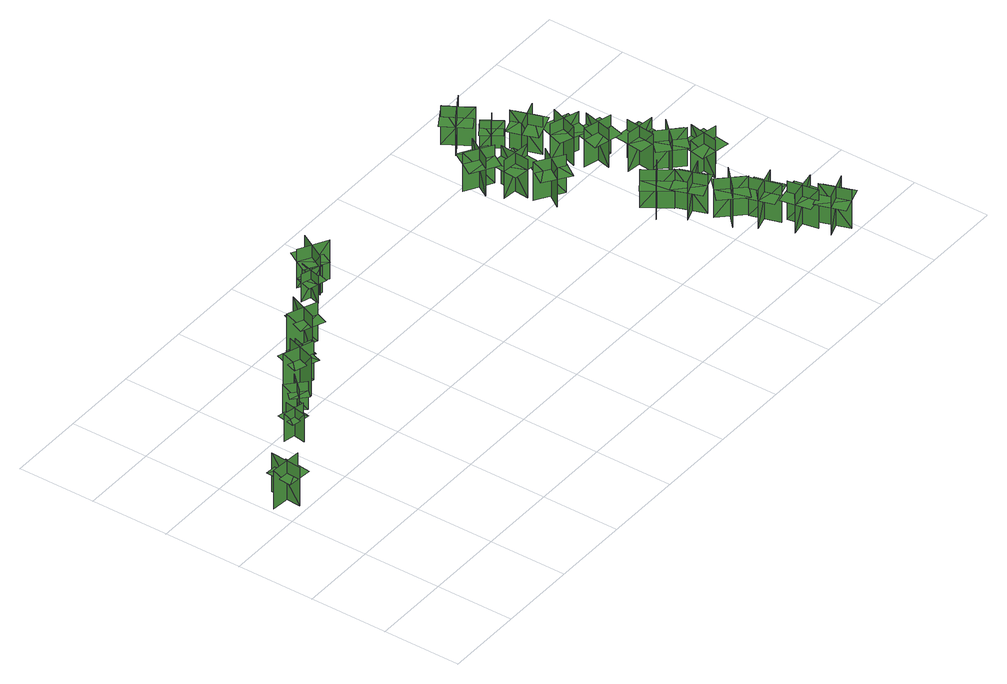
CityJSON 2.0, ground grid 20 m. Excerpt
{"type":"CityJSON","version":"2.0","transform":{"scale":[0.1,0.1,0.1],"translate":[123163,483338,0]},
"CityObjects":{
"tree1":{"type":"SolitaryVegetationObject","geometry":[{"type":"MultiSurface","lod":"1","boundaries":[[[0,1,2]],[[0,2,3]],[[4,5,6]],[[4,6,7]],[[8,9,10]],[[8,10,11]],[[8,11,12]],[[8,12,13]]]}]},
"tree2":{"type":"SolitaryVegetationObject","geometry":[{"type":"MultiSurface","lod":"1","boundaries":[[[14,15,16]],[[14,16,17]],[[18,19,20]],[[18,20,21]],[[22,23,24]],[[22,24,25]],[[22,25,26]],[[22,26,27]]]}]},
"tree3":{"type":"SolitaryVegetationObject","geometry":[{"type":"MultiSurface","lod":"1","boundaries":[[[28,29,30]],[[28,30,31]],[[32,33,34]],[[32,34,35]],[[36,37,38]],[[36,38,39]],[[36,39,40]],[[36,40,41]]]}]},
"tree4":{"type":"SolitaryVegetationObject","geometry":[{"type":"MultiSurface","lod":"1","boundaries":[[[42,43,44]],[[42,44,45]],[[46,47,48]],[[46,48,49]],[[50,51,52]],[[50,52,53]],[[50,53,54]],[[50,54,55]]]}]},
"tree5":{"type":"SolitaryVegetationObject","geometry":[{"type":"MultiSurface","lod":"1","boundaries":[[[56,57,58]],[[56,58,59]],[[60,61,62]],[[60,62,63]],[[64,65,66]],[[64,66,67]],[[64,67,68]],[[64,68,69]]]}]},
"tree6":{"type":"SolitaryVegetationObject","geometry":[{"type":"MultiSurface","lod":"1","boundaries":[[[70,71,72]],[[70,72,73]],[[74,75,76]],[[74,76,77]],[[78,79,80]],[[78,80,81]],[[78,81,82]],[[78,82,83]]]}]},
"tree7":{"type":"SolitaryVegetationObject","geometry":[{"type":"MultiSurface","lod":"1","boundaries":[[[84,85,86]],[[84,86,87]],[[88,89,90]],[[88,90,91]],[[92,93,94]],[[92,94,95]],[[92,95,96]],[[92,96,97]]]}]},
"tree8":{"type":"SolitaryVegetationObject","geometry":[{"type":"MultiSurface","lod":"1","boundaries":[[[98,99,100]],[[98,100,101]],[[102,103,104]],[[102,104,105]],[[106,107,108]],[[106,108,109]],[[106,109,110]],[[106,110,111]]]}]},
"tree9":{"type":"SolitaryVegetationObject","geometry":[{"type":"MultiSurface","lod":"1","boundaries":[[[112,113,114]],[[112,114,115]],[[116,117,118]],[[116,118,119]],[[120,121,122]],[[120,122,123]],[[120,123,124]],[[120,124,125]]]}]},
"tree10":{"type":"SolitaryVegetationObject","geometry":[{"type":"MultiSurface","lod":"1","boundaries":[[[126,127,128]],[[126,128,129]],[[130,131,132]],[[130,132,133]],[[134,135,136]],[[134,136,137]],[[134,137,138]],[[134,138,139]]]}]},
"tree11":{"type":"SolitaryVegetationObject","geometry":[{"type":"MultiSurface","lod":"1","boundaries":[[[140,141,142]],[[140,142,143]],[[144,145,146]],[[144,146,147]],[[148,149,150]],[[148,150,151]],[[148,151,152]],[[148,152,153]]]}]},
"tree12":{"type":"SolitaryVegetationObject","geometry":[{"type":"MultiSurface","lod":"1","boundaries":[[[154,155,156]],[[154,156,157]],[[158,159,160]],[[158,160,161]],[[162,163,164]],[[162,164,165]],[[162,165,166]],[[162,166,167]]]}]},
"tree13":{"type":"SolitaryVegetationObject","geometry":[{"type":"MultiSurface","lod":"1","boundaries":[[[168,169,170]],[[168,170,171]],[[172,173,174]],[[172,174,175]],[[176,177,178]],[[176,178,179]],[[176,179,180]],[[176,180,181]]]}]},
"tree14":{"type":"SolitaryVegetationObject","geometry":[{"type":"MultiSurface","lod":"1","boundaries":[[[182,183,184]],[[182,184,185]],[[186,187,188]],[[186,188,189]],[[190,191,192]],[[190,192,193]],[[190,193,194]],[[190,194,195]]]}]},
"tree15":{"type":"SolitaryVegetationObject","geometry":[{"type":"MultiSurface","lod":"1","boundaries":[[[196,197,198]],[[196,198,199]],[[200,201,202]],[[200,202,203]],[[204,205,206]],[[204,206,207]],[[204,207,208]],[[204,208,209]]]}]},
"tree16":{"type":"SolitaryVegetationObject","geometry":[{"type":"MultiSurface","lod":"1","boundaries":[[[210,211,212]],[[210,212,213]],[[214,215,216]],[[214,216,217]],[[218,219,220]],[[218,220,221]],[[218,221,222]],[[218,222,223]]]}]},
"tree17":{"type":"SolitaryVegetationObject","geometry":[{"type":"MultiSurface","lod":"1","boundaries":[[[224,225,226]],[[224,226,227]],[[228,229,230]],[[228,230,231]],[[232,233,234]],[[232,234,235]],[[232,235,236]],[[232,236,237]]]}]},
"tree18":{"type":"SolitaryVegetationObject","geometry":[{"type":"MultiSurface","lod":"1","boundaries":[[[238,239,240]],[[238,240,241]],[[242,243,244]],[[242,244,245]],[[246,247,248]],[[246,248,249]],[[246,249,250]],[[246,250,251]]]}]},
"tree19":{"type":"SolitaryVegetationObject","geometry":[{"type":"MultiSurface","lod":"1","boundaries":[[[252,253,254]],[[252,254,255]],[[256,257,258]],[[256,258,259]],[[260,261,262]],[[260,262,263]],[[260,263,264]],[[260,264,265]]]}]},
"tree20":{"type":"SolitaryVegetationObject","geometry":[{"type":"MultiSurface","lod":"1","boundaries":[[[266,267,268]],[[266,268,269]],[[270,271,272]],[[270,272,273]],[[274,275,276]],[[274,276,277]],[[274,277,278]],[[274,278,279]]]}]},
"tree21":{"type":"SolitaryVegetationObject","geometry":[{"type":"MultiSurface","lod":"1","boundaries":[[[280,281,282]],[[280,282,283]],[[284,285,286]],[[284,286,287]],[[288,289,290]],[[288,290,291]],[[288,291,292]],[[288,292,293]]]}]},
"tree22":{"type":"SolitaryVegetationObject","geometry":[{"type":"MultiSurface","lod":"1","boundaries":[[[294,295,296]],[[294,296,297]],[[298,299,300]],[[298,300,301]],[[302,303,304]],[[302,304,305]],[[302,305,306]],[[302,306,307]]]}]},
"tree23":{"type":"SolitaryVegetationObject","geometry":[{"type":"MultiSurface","lod":"1","boundaries":[[[308,309,310]],[[308,310,311]],[[312,313,314]],[[312,314,315]],[[316,317,318]],[[316,318,319]],[[316,319,320]],[[316,320,321]]]}]},
"tree24":{"type":"SolitaryVegetationObject","geometry":[{"type":"MultiSurface","lod":"1","boundaries":[[[322,323,324]],[[322,324,325]],[[326,327,328]],[[326,328,329]],[[330,331,332]],[[330,332,333]],[[330,333,334]],[[330,334,335]]]}]},
"tree25":{"type":"SolitaryVegetationObject","geometry":[{"type":"MultiSurface","lod":"1","boundaries":[[[336,337,338]],[[336,338,339]],[[340,341,342]],[[340,342,343]],[[344,345,346]],[[344,346,347]],[[344,347,348]],[[344,348,349]]]}]}
},
"vertices":[
[44,410,13],[50,491,13],[50,491,122],[44,410,122],[83,444,13],[83,444,122],[2,450,122],[2,450,13],[83,444,88],[86,478,88],[21,483,88],[18,449,88],[16,415,88],[80,410,88],
[271,565,11],[214,576,11],[214,576,89],[271,565,89],[250,596,11],[250,596,89],[239,539,89],[239,539,11],[250,596,64],[226,600,64],[217,555,64],[241,550,64],[265,546,64],[274,591,64],
[303,599,11],[343,642,11],[343,642,89],[303,599,89],[340,601,11],[340,601,89],[298,640,89],[298,640,11],[340,601,64],[357,618,64],[323,650,64],[306,632,64],[290,615,64],[323,583,64],
[432,653,12],[355,680,12],[355,680,121],[432,653,121],[409,700,12],[409,700,121],[382,623,121],[382,623,12],[409,700,87],[377,711,87],[355,649,87],[387,638,87],[419,627,87],[441,688,87],
[466,684,10],[411,703,10],[411,703,88],[466,684,88],[450,717,10],[450,717,88],[431,662,88],[431,662,10],[450,717,63],[427,725,63],[412,681,63],[435,673,63],[458,665,63],[473,709,63],
[507,711,8],[538,786,8],[538,786,117],[507,711,117],[555,731,8],[555,731,117],[480,762,117],[480,762,8],[555,731,83],[568,763,83],[508,787,83],[495,756,83],[482,725,83],[542,700,83],
[645,841,10],[700,824,10],[700,824,87],[645,841,87],[662,808,10],[662,808,87],[679,864,87],[679,864,10],[662,808,63],[685,801,63],[699,845,63],[676,852,63],[653,860,63],[639,815,63],
[730,893,10],[690,822,10],[690,822,119],[730,893,119],[679,879,10],[679,879,119],[750,839,119],[750,839,10],[679,879,85],[663,849,85],[720,817,85],[736,847,85],[753,876,85],[696,908,85],
[1199,738,5],[1239,804,5],[1239,804,112],[1199,738,112],[1249,750,5],[1183,790,5],[1183,790,112],[1249,750,112],[1249,750,82],[1269,783,82],[1203,823,82],[1183,790,82],[1163,757,82],[1229,717,82],
[1217,700,4],[1294,693,4],[1294,693,112],[1217,700,112],[1250,660,4],[1257,737,4],[1257,737,112],[1250,660,112],[1250,660,82],[1288,656,82],[1296,733,82],[1257,737,82],[1219,741,82],[1211,664,82],
[1316,602,3],[1251,645,3],[1251,645,111],[1316,602,111],[1306,653,3],[1263,588,3],[1263,588,111],[1306,653,111],[1306,653,80],[1273,674,80],[1231,610,80],[1263,588,80],[1295,567,80],[1338,631,80],
[1421,430,1],[1357,386,1],[1357,386,108],[1421,430,108],[1370,440,1],[1414,376,1],[1414,376,108],[1370,440,108],[1370,440,78],[1338,418,78],[1382,354,78],[1414,376,78],[1446,397,78],[1402,461,78],
[1395,327,2],[1468,353,2],[1468,353,110],[1395,327,110],[1441,305,2],[1415,378,2],[1415,378,110],[1441,305,110],[1441,305,80],[1478,318,80],[1452,391,80],[1415,378,80],[1379,365,80],[1405,292,80],
[1488,284,3],[1432,230,3],[1432,230,111],[1488,284,111],[1436,285,3],[1490,229,3],[1490,229,111],[1436,285,111],[1436,285,81],[1408,258,81],[1462,202,81],[1490,229,81],[1518,256,81],[1464,312,81],
[1486,226,4],[1508,151,4],[1508,151,112],[1486,226,112],[1461,181,4],[1535,202,4],[1535,202,112],[1461,181,112],[1461,181,81],[1472,144,81],[1546,165,81],[1535,202,81],[1525,239,81],[1450,218,81],
[1525,148,4],[1539,72,4],[1539,72,112],[1525,148,112],[1496,106,4],[1572,120,4],[1572,120,112],[1496,106,112],[1496,106,82],[1503,68,82],[1579,82,82],[1572,120,82],[1565,158,82],[1489,144,82],
[1535,36,5],[1609,61,5],[1609,61,113],[1535,36,113],[1581,13,5],[1557,87,5],[1557,87,113],[1581,13,113],[1581,13,83],[1618,25,83],[1593,99,83],[1557,87,83],[1520,74,83],[1544,1,83],
[1294,930,3],[1334,864,3],[1334,864,111],[1294,930,111],[1281,880,3],[1347,920,3],[1347,920,111],[1281,880,111],[1281,880,81],[1301,847,81],[1367,887,81],[1347,920,81],[1327,953,81],[1261,913,81],
[1333,851,4],[1364,806,4],[1364,806,81],[1333,851,81],[1326,815,4],[1371,847,4],[1371,847,81],[1326,815,81],[1326,815,60],[1341,792,60],[1387,824,60],[1371,847,60],[1356,869,60],[1310,838,60],
[1395,724,5],[1371,797,5],[1371,797,112],[1395,724,112],[1419,770,5],[1345,745,5],[1345,745,112],[1419,770,112],[1419,770,82],[1406,806,82],[1333,782,82],[1345,745,82],[1358,708,82],[1431,733,82],
[1431,719,3],[1405,646,3],[1405,646,111],[1431,719,111],[1384,696,3],[1457,671,3],[1457,671,111],[1384,696,111],[1384,696,80],[1371,660,80],[1444,634,80],[1457,671,80],[1470,708,80],[1397,733,80],
[1445,580,2],[1464,655,2],[1464,655,110],[1445,580,110],[1490,606,2],[1415,625,2],[1415,625,110],[1490,606,110],[1490,606,80],[1499,644,80],[1424,663,80],[1415,625,80],[1405,587,80],[1480,569,80],
[1498,567,3],[1490,490,3],[1490,490,110],[1498,567,110],[1458,536,3],[1535,527,3],[1535,527,110],[1458,536,110],[1458,536,80],[1454,497,80],[1531,488,80],[1535,527,80],[1539,565,80],[1462,574,80],
[1547,497,3],[1494,441,3],[1494,441,111],[1547,497,111],[1496,496,3],[1552,442,3],[1552,442,111],[1496,496,111],[1496,496,81],[1469,468,81],[1525,414,81],[1552,442,81],[1579,471,81],[1522,524,81],
[1552,365,4],[1565,441,4],[1565,441,111],[1552,365,111],[1594,394,4],[1518,408,4],[1518,408,111],[1594,394,111],[1594,394,81],[1601,433,81],[1525,446,81],[1518,408,81],[1511,370,81],[1588,356,81]
]}
